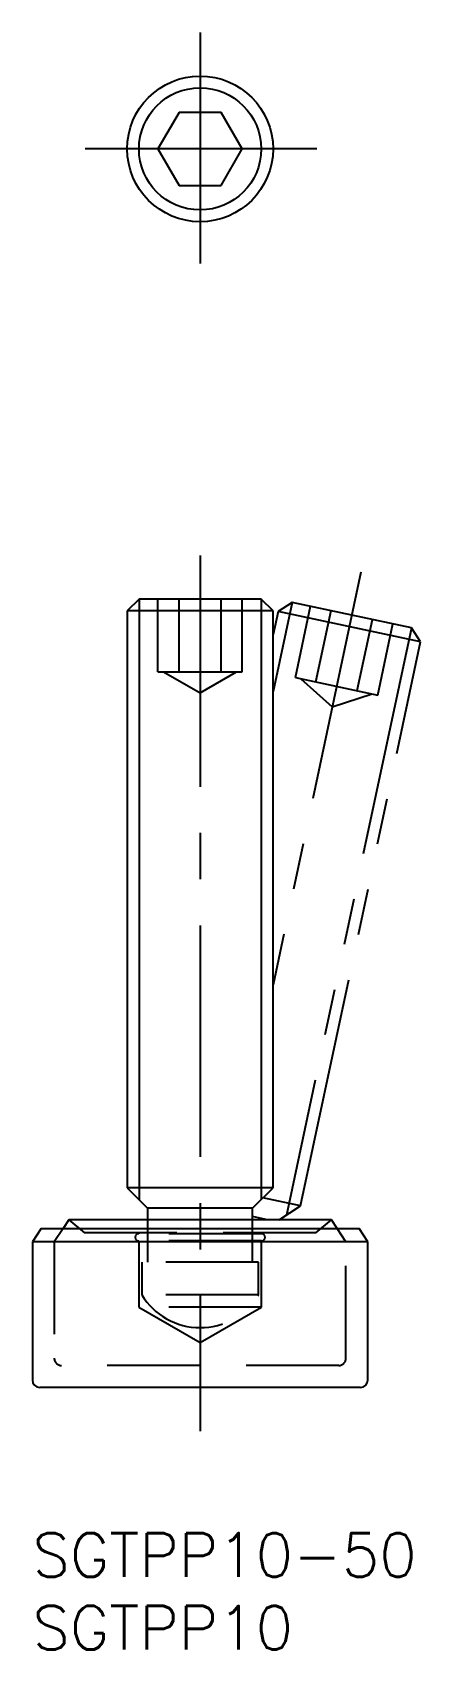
# Model space of a CAD drawing. Extents: x 0 to 27, y -8 to 103.
import ezdxf

# ---------------------------------------------------------------- set-up
doc = ezdxf.new("R2010")
doc.units = 0
doc.header["$LTSCALE"] = 0.5
for name, pattern in [('CENTER', [50.8, 31.75, -6.35, 6.35, -6.35]), ('DASHED', [19.05, 12.7, -6.35]), ('PHANTOM', [63.5, 31.75, -6.35, 6.35, -6.35, 6.35, -6.35])]:
    doc.linetypes.add(name, pattern=pattern)
for name, color, linetype in [('MSM_CENTER', 1, 'CENTER'), ('MSM_CONTINUOUS', 7, 'CONTINUOUS'), ('MSM_DASHED', 4, 'DASHED'), ('MSM_IMAGINARY', 6, 'PHANTOM'), ('MSM_NARROW', 5, 'CONTINUOUS'), ('MSM_PART_NUMBER', 7, 'CONTINUOUS')]:
    doc.layers.add(name, color=color, linetype=linetype)
doc.styles.get("Standard").update_dxf_attribs({"font": 'txt.shx', "height": 1, "bigfont": 'bigfont.shx'})

# ---------------------------------------------------------------- blocks, each defined once
blk = doc.blocks.new('*U3')
at = {"layer": 'MSM_PART_NUMBER'}
blk.add_text('SGTPP10-50', height=3, dxfattribs=at).set_placement((0, -3))
blk = doc.blocks.new('*U4')
at = {"layer": 'MSM_PART_NUMBER'}
blk.add_text('SGTPP10', height=3, dxfattribs=at).set_placement((0, -8))

msp = doc.modelspace()

# ---------------------------------------------------------------- linework, layer by layer
at = {"layer": 'MSM_CENTER'}
for p, q in [((11.5, 103), (11.5, 87)), ((19.5, 95), (3.5, 95)), ((11.5, 67.1), (11.5, 7)), ((22.52, 65.94), (16.5, 37.62))]:
    msp.add_line(p, q, dxfattribs=at)
at = {"layer": 'MSM_CONTINUOUS'}
for p, q in [((10.06, 97.5), (8.61, 95)), ((12.94, 97.5), (10.06, 97.5)), ((14.39, 95), (12.94, 97.5)), ((8.61, 95), (10.06, 92.5)), ((12.94, 92.5), (14.39, 95)), ((10.06, 92.5), (12.94, 92.5)), ((7.31, 64.1), (6.5, 63.29)), ((6.5, 63.29), (6.5, 23.7)), ((16.5, 63.29), (6.5, 63.29)), ((15.69, 64.1), (7.31, 64.1)), ((16.5, 63.29), (15.69, 64.1)), ((16.5, 23.7), (16.5, 63.29)), ((6.5, 23.7), (7.9, 22.3)), ((16.5, 23.7), (6.5, 23.7)), ((15.1, 22.3), (16.5, 23.7)), ((7.9, 22.3), (7.9, 21.5)), ((15.1, 22.3), (7.9, 22.3)), ((15.1, 21.5), (15.1, 22.3)), ((2.5, 21.5), (2.1, 20.9)), ((20.5, 21.5), (2.5, 21.5)), ((20.9, 20.9), (20.5, 21.5)), ((0.6, 20.9), (0, 20)), ((0, 20), (0, 10.5)), ((23, 20), (0, 20)), ((0.6, 20.9), (22.4, 20.9)), ((23, 20), (22.4, 20.9)), ((23, 10.5), (23, 20)), ((22.5, 10), (0.5, 10))]:
    msp.add_line(p, q, dxfattribs=at)
msp.add_circle((11.5, 95), 5, dxfattribs=at)
for centre, start, end in [((0.5, 10.5), 180, 270), ((22.5, 10.5), 270, 360)]:
    msp.add_arc(centre, 0.5, start, end, dxfattribs=at)
at = {"layer": 'MSM_DASHED'}
for p, q in [((8.61, 59.1), (8.61, 64.1)), ((10.06, 59.1), (10.06, 64.1)), ((12.94, 59.1), (12.94, 64.1)), ((14.39, 59.1), (14.39, 64.1)), ((8.61, 59.1), (14.39, 59.1)), ((9, 59.1), (11.5, 57.66)), ((11.5, 57.66), (14, 59.1)), ((2.5, 21.5), (3.57, 20.6)), ((7.9, 21.5), (7.9, 18.6)), ((15.1, 18.6), (15.1, 21.5)), ((19.43, 20.6), (20.5, 21.5)), ((2.1, 20.9), (1.5, 20)), ((1.5, 20), (1.5, 12)), ((19.43, 20.6), (3.57, 20.6)), ((7.3, 20.6), (7.3, 20.55)), ((15.7, 20.55), (7.3, 20.55)), ((15.7, 20.05), (7.3, 20.05)), ((7.3, 20.05), (7.3, 15.5)), ((15.7, 20.55), (15.7, 20.6)), ((15.7, 15.5), (15.7, 20.05)), ((21.5, 20), (20.9, 20.9)), ((21.5, 12), (21.5, 20)), ((15.5, 18.6), (7.5, 18.6)), ((7.5, 18.6), (7.5, 16.35)), ((15.5, 16.35), (15.5, 18.6)), ((15.5, 16.35), (7.5, 16.35)), ((15.7, 15.5), (7.3, 15.5)), ((7.3, 15.5), (11.5, 13.08)), ((11.5, 13.08), (15.7, 15.5)), ((21, 11.5), (2, 11.5))]:
    msp.add_line(p, q, dxfattribs=at)
for centre, radius, start, end in [((7.3, 20.3), 0.25, 90, 270), ((15.7, 20.3), 0.25, 270, 90), ((11.5, 18.78), 4.68, 211.2845, 328.7155), ((2, 12), 0.5, 180, 270), ((21, 12), 0.5, 270, 0)]:
    msp.add_arc(centre, radius, start, end, dxfattribs=at)
at = {"layer": 'MSM_IMAGINARY'}
for p, q in [((17.8, 63.88), (16.5, 57.77)), ((17.8, 63.88), (16.84, 63.25)), ((25.99, 62.14), (17.8, 63.88)), ((18.03, 58.72), (19.07, 63.61)), ((19.44, 58.42), (20.48, 63.31)), ((16.84, 63.25), (16.5, 61.67)), ((26.62, 61.17), (16.84, 63.25)), ((22.27, 57.82), (23.31, 62.71)), ((23.68, 57.52), (24.72, 62.41)), ((25.99, 62.14), (17.42, 21.83)), ((18.39, 22.45), (26.62, 61.17)), ((26.62, 61.17), (25.99, 62.14)), ((18.03, 58.72), (23.68, 57.52)), ((18.41, 58.64), (20.56, 56.7)), ((20.56, 56.7), (23.3, 57.6)), ((18.39, 22.45), (15.8, 23)), ((16.92, 21.5), (18.39, 22.45)), ((16.13, 21.5), (15.1, 21.72))]:
    msp.add_line(p, q, dxfattribs=at)
at = {"layer": 'MSM_NARROW'}
for p, q in [((7.31, 64.1), (7.31, 22.89)), ((15.69, 64.1), (15.69, 22.89))]:
    msp.add_line(p, q, dxfattribs=at)
msp.add_circle((11.5, 95), 4.19, dxfattribs=at)

# ---------------------------------------------------------------- block references
at = {"layer": 'MSM_CONTINUOUS'}
for name in ['*U3', '*U4']:
    msp.add_blockref(name, (0, 0), dxfattribs=at)

doc.saveas('drawing.dxf')
